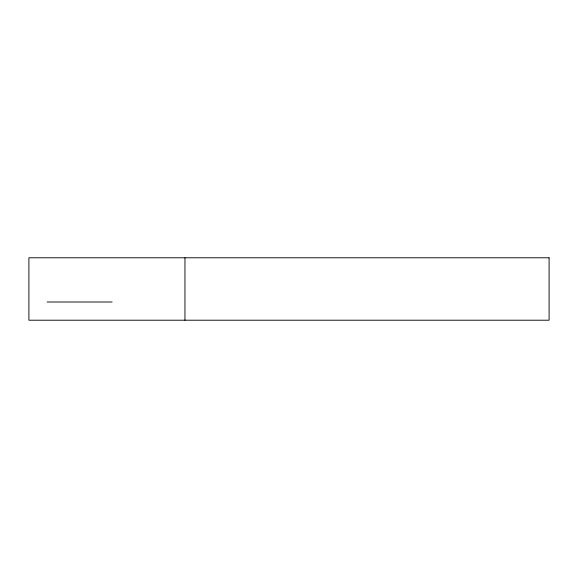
<?xml version="1.0" encoding="UTF-8"?>
<svg xmlns="http://www.w3.org/2000/svg" width="578" height="578" viewBox="0 0 578 578"><rect width="100%" height="100%" fill="white"/><g stroke="black" fill="none" stroke-linecap="round" stroke-linejoin="round"><path stroke-width="0.87" d="M47.107 302.005L112.11 302.005M184.96 257.788L184.96 320.212M549.1 257.788L28.9 257.788L28.9 320.212L549.1 320.212L549.1 257.788"/></g></svg>
